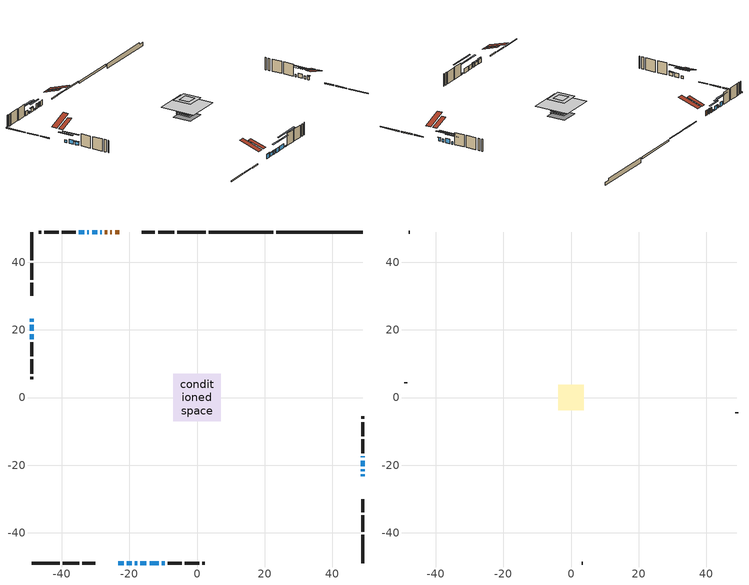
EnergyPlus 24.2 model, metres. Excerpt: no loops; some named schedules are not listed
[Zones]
conditioned space
 floor adiabatic (Floor3 construction): -2.91,-2.91 -2.91,2.91 2.91,2.91 2.91,-2.91 z0.61
 floor adiabatic (AdiabaticFloorConstruction): -6.96,-6.96 -6.96,6.96 6.96,6.96 6.96,-6.96 z3.05
 floor foundation (Slab1 construction): -3.69,-3.69 -3.69,3.69 3.69,3.69 3.69,-3.69 z-1.46
 floor foundation (Slab2 construction): -2.91,-2.91 -2.91,2.91 2.91,2.91 2.91,-2.91 z-0.15
 floor foundation (Slab3 construction): -2.09,-2.09 -2.09,2.09 2.09,2.09 2.09,-2.09 z0
 wall outside (RimJoist1 construction): 2.54,48.9 -5.81,48.9 / -48.9,-48.9 -40.55,-48.9 / -48.9,48.9 -48.9,40.55 / 48.9,-48.9 48.9,-40.55 z0.61:0.91
 wall outside (RimJoist2 construction): -6.73,48.9 -11.51,48.9 / -39.62,-48.9 -34.85,-48.9 / -48.9,39.62 -48.9,34.85 / 48.9,-39.62 48.9,-34.85 z0.61:0.91
 wall outside (RimJoist3 construction): -12.44,48.9 -16.34,48.9 / -33.92,-48.9 -30.02,-48.9 / -48.9,33.92 -48.9,30.02 / 48.9,-33.92 48.9,-30.02 z0.61:0.91
 wall outside (AdiabaticWallConstruction 1): -23.02,48.9 -24.22,48.9 / -25.15,48.9 -25.6,48.9 / -26.53,48.9 -27.22,48.9 z0.61:2.64
 wall outside (AdiabaticWallConstruction): -28.15,48.9 -28.56,48.9 z0.61:1.12; -23.34,-48.9 -21.71,-48.9 / 48.9,-20.26 48.9,-18.63 / -33.28,48.9 -34.91,48.9 z0.61:2.29; -48.9,23.34 -48.9,22.42 / 48.9,-17.7 48.9,-17.4 z0.61:1.53; -48.9,21.49 -48.9,19.66 / -16.79,-48.9 -14.96,-48.9 / -14.03,-48.9 -11.29,-48.9 z0.61:2.26; 48.9,-23.34 48.9,-22.73 z0.61:1.93; -29.49,48.9 -31.01,48.9 / -20.78,-48.9 -19.26,-48.9 / -48.9,18.74 -48.9,17.21 z0.61:1.98; -18.33,-48.9 -17.72,-48.9 z0.61:2.14; -10.36,-48.9 -9.54,-48.9 z0.61:1.07; -31.94,48.9 -32.35,48.9 z0.61:1.37; 48.9,-21.8 48.9,-21.19 z0.61:1.83
 wall outside (Wall1 construction): -35.84,48.9 -39.92,48.9 / -8.62,-48.9 -4.54,-48.9 / -48.9,16.28 -48.9,12.2 / 48.9,-16.47 48.9,-12.39 z0.61:5.49
 wall outside (Wall2 construction): -40.85,48.9 -45.07,48.9 / -3.61,-48.9 0.61,-48.9 / -48.9,11.27 -48.9,7.05 / 48.9,-11.46 48.9,-7.24 z0.61:5.49
 wall outside (Wall3 construction): -46,48.9 -46.72,48.9 / 1.54,-48.9 2.26,-48.9 / -48.9,6.12 -48.9,5.4 / 48.9,-6.31 48.9,-5.59 z0.61:5.49
 wall foundation (FoundationWall1 construction): 23.45,48.9,-1.46 23.45,48.9,0.52 46.35,48.9,0.52 46.35,48.9,-0.18 48.9,48.9,-0.18 48.9,48.9,-1.46
 wall foundation (FoundationWall2 construction): 22.52,48.9 3.47,48.9 z-0.15:0.61
 window (WindowConstruction 12): -28.15,48.9 -28.56,48.9 z0.61:1.12
 window (WindowConstruction 3): -23.34,-48.9 -21.71,-48.9 z0.61:2.29
 window (WindowConstruction 4): -48.9,23.34 -48.9,22.42 z0.61:1.52
 window (WindowConstruction 5): -48.9,21.49 -48.9,19.66 z0.61:2.26
 window (WindowConstruction 6): 48.9,-23.34 48.9,-22.73 z0.61:1.93
 window (WindowConstruction 7): -29.49,48.9 -31.01,48.9 z0.61:1.98
 window (WindowConstruction 8): -20.78,-48.9 -19.26,-48.9 z0.61:1.98
 window (WindowConstruction 9): -48.9,18.73 -48.9,17.21 z0.61:1.98
 window (WindowConstruction 15): -18.33,-48.9 -17.72,-48.9 z0.61:2.13
 window (WindowConstruction 10): -16.79,-48.9 -14.96,-48.9 z0.61:2.26
 window (WindowConstruction 11): -14.03,-48.9 -11.29,-48.9 z0.61:2.26
 window (WindowConstruction 16): -10.36,-48.9 -9.55,-48.9 z0.61:1.07
 window (WindowConstruction 13): -31.94,48.9 -32.35,48.9 z0.61:1.37
 window (WindowConstruction 14): 48.9,-21.8 48.9,-21.19 z0.61:1.83
 window (WindowConstruction): 48.9,-20.26 48.9,-18.63 z0.61:2.29
 window (WindowConstruction 1): 48.9,-17.7 48.9,-17.4 z0.61:1.52
 window (WindowConstruction 2): -33.28,48.9 -34.91,48.9 z0.61:2.29
 door (Door): -23.02,48.9 -24.22,48.9 z0.61:2.64
 door (Door 1): -25.15,48.9 -25.6,48.9 z0.61:2.64
 door (Door 2): -26.53,48.9 -27.22,48.9 z0.61:2.64
 ceiling adiabatic (AdiabaticFloorConstruction): 6.96,-6.96 6.96,6.96 -6.96,6.96 -6.96,-6.96 z3.05
 roof outside (Roof3 construction): -22.09,48.9,5.49 -22.09,42.48,7.63 -20.4,42.48,7.63 -20.4,48.9,5.49; -24.27,-48.9,5.49 -24.27,-42.48,7.63 -25.96,-42.48,7.63 -25.96,-48.9,5.49; -48.9,24.27,5.49 -42.48,24.27,7.63 -42.48,25.96,7.63 -48.9,25.96,5.49; 48.9,-24.27,5.49 42.48,-24.27,7.63 42.48,-25.96,7.63 48.9,-25.96,5.49
attic - vented
 floor to conditioned space (Floor1 construction Reversed): -2.09,-2.09 -2.09,2.09 2.09,2.09 2.09,-2.09 z5.49
 floor to conditioned space (Floor2 construction Reversed): -3.75,-3.75 -3.75,3.75 3.75,3.75 3.75,-3.75 z5.49
 wall outside (Wall4 construction): -47.64,48.9 -47.97,48.9 / 3.19,-48.9 3.51,-48.9 / -48.9,4.47 -48.9,4.15 / 48.9,-4.66 48.9,-4.34 z0.61:5.49
 roof outside (Roof1 construction): -19.47,48.9,5.49 -19.47,40.54,8.27 -17.27,40.54,8.27 -17.27,48.9,5.49; -26.89,-48.9,5.49 -26.89,-40.54,8.27 -29.09,-40.54,8.27 -29.09,-48.9,5.49; -48.9,26.89,5.49 -40.54,26.89,8.27 -40.54,29.09,8.27 -48.9,29.09,5.49; 48.9,-26.89,5.49 40.54,-26.89,8.27 40.54,-29.09,8.27 48.9,-29.09,5.49
shading: -31.2,48.9 -25.51,48.9 -25.51,49.31 -31.2,49.31 z3.76; -21.51,-48.9 -23.54,-48.9 -23.54,-49.31 -21.51,-49.31 z2.49; -48.9,19.78 -48.9,25.98 -49.31,25.98 -49.31,19.78 z4.16; -48.9,17.02 -48.9,24.13 -49.31,24.13 -49.31,17.02 z4.9; 48.9,-22.53 48.9,-23.54 49.31,-23.54 49.31,-22.53 z2.13; -31.21,48.9 -29.29,48.9 -29.29,49.31 -31.21,49.31 z2.18; -19.05,-48.9 -20.98,-48.9 -20.98,-49.31 -19.05,-49.31 z2.18; -48.9,17.01 -48.9,18.94 -49.31,18.94 -49.31,17.01 z2.18; -17.52,-48.9 -18.53,-48.9 -18.53,-49.31 -17.52,-49.31 z2.34; -12.32,-48.9 -19.43,-48.9 -19.43,-49.31 -12.32,-49.31 z4.9; -8.65,-48.9 -16.67,-48.9 -16.67,-49.31 -8.65,-49.31 z4.9; -4.17,-48.9 -15.74,-48.9 -15.74,-49.31 -4.17,-49.31 z6.45; -35.6,48.9 -28.69,48.9 -28.69,49.31 -35.6,49.31 z4.62; 48.9,-18.55 48.9,-24.44 49.31,-24.44 49.31,-18.55 z4.47; 48.9,-15.99 48.9,-22.9 49.31,-22.9 49.31,-15.99 z4.93; 48.9,-14.76 48.9,-20.34 49.31,-20.34 49.31,-14.76 z4.16; -37.55,48.9 -30.64,48.9 -30.64,49.31 -37.55,49.31 z4.93
[Building]
Building 1: Terrain=Suburbs
[Site:Location]
Wiarton AP_ON: Latitude {deg}=44.74; Longitude {deg}=-81.11; Time Zone {hr}=-5; Elevation {m}=222; Keep Site Location Information=Yes
[Site:GroundTemperature:Shallow]
2.94744, 1.01235, 0.85738, 1.77568, 5.46213, 9.13142, 12.3125, 14.3276, 14.4988, 12.8598, 9.75989, 6.20317
[Site:WaterMainsTemperature]
Calculation Method=Schedule; Temperature Schedule=mains temperature schedule
[Material] Roughness=Rough; Thermal Absorptance=0.9
Name | Thickness {m} | Conductivity {W/m-K} | Density {kg/m3} | Specific Heat {J/kg-K} | Solar Absorptance | Visible Absorptance
asphalt or fiberglass shingles | 0.00635 | 0.162714 | 1121.4 | 1465.45 | 0.4 | 0.4
ceiling loosefill ins | 0.169333 | 0.0480833 | 16.02 | 1046.75 | 0.7 | 0.7
ceiling stud and cavity | 0.1397 | 0.161582 | 65.682 | 1177.47 | 0.7 | 0.7
ceiling stud and cavity 1 | 0.1397 | 0.0802196 | 65.682 | 1177.47 | 0.7 | 0.7
concrete 4.0 in. | 0.1016 | 1.803125 | 2242.8 | 837.4 | 0.7 | 0.7
concrete 8.0 in. | 0.2032 | 1.803125 | 2242.8 | 837.4 | 0.7 | 0.7
door material | 0.04445 | 0.188738 | 512.64 | 1214.23 | 0.7 | 0.7
door material 1 | 0.04445 | 0.053851 | 512.64 | 1214.23 | 0.7 | 0.7
exterior vertical ins | 0.013954 | 0.029427 | 32.04 | 1214.23 | 0.7 | 0.7
exterior vertical ins 1 | 0.0296908 | 0.029427 | 32.04 | 1214.23 | 0.7 | 0.7
floor covering | 0.0127 | 9.015625 | 54.468 | 1339.84 | 0.6 | 0.6
floor covering 1 | 0.0127 | 0.0433444 | 54.468 | 1339.84 | 0.6 | 0.6
floor rigid ins; wall rigid ins 1 | 0.512978 | 0.029427 | 32.04 | 1214.23 | 0.7 | 0.7
floor stud and cavity | 0.0889 | 0.621767 | 50.32683 | 1063.81 | 0.7 | 0.7
floor stud and cavity 1 | 0.1397 | 1.75129 | 37.0049 | 1207.88 | 0.7 | 0.7
furniture material conditioned space 1 | 0.1524 | 0.115458 | 640.8 | 1214.23 | 0.6 | 0.6
gypsum board | 0.0127 | 0.160291 | 801 | 837.4 | 0.6 | 0.6
gypsum board 1 | 0.0127 | 0.160291 | 801 | 837.4 | 0.7 | 0.7
osb sheathing 0.5 in. | 0.0127 | 0.115458 | 512.64 | 1214.23 | 0.7 | 0.7
osb sheathing 0.75 in. | 0.01905 | 0.115458 | 512.64 | 1214.23 | 0.7 | 0.7
osb sheathing 2.0 in. | 0.0508 | 0.115458 | 512.64 | 1214.23 | 0.7 | 0.7
rim joist stud and cavity | 0.0508 | 0.0319286 | 125.044 | 1163.47 | 0.6 | 0.6
rim joist stud and cavity 1 | 0.0508 | 0.367727 | 50.32683 | 1063.81 | 0.6 | 0.6
rim joist stud and cavity 2 | 0.0508 | 0.0354606 | 125.044 | 1163.47 | 0.6 | 0.6
roof rigid ins; wall rigid ins | 0.051816 | 0.029427 | 32.04 | 1214.23 | 0.7 | 0.7
roof stud and cavity | 0.2032 | 0.955428 | 78.34581 | 1123.46 | 0.7 | 0.7
wall stud and cavity | 0.1397 | 0.0874734 | 139.0536 | 1170.24 | 0.7 | 0.7
wall stud and cavity 1 | 0.1397 | 0.0887454 | 139.0536 | 1170.24 | 0.7 | 0.7
wall stud and cavity 2 | 0.1397 | 0.181555 | 139.0536 | 1170.24 | 0.7 | 0.7
wall stud and cavity 3 | 0.0889 | 6.1454 | 50.32683 | 1063.81 | 0.6 | 0.6
wall stud and cavity 4 | 0.0889 | 0.380278 | 52.3479 | 1209.89 | 0.7 | 0.7
wall stud and cavity 5 | 0.0889 | 0.391764 | 83.0341 | 1211.67 | 0.7 | 0.7
wood siding | 0.0254 | 0.102417 | 544.68 | 1172.36 | 0.4 | 0.4
wood siding 1 | 0.00254 | 0.102417 | 544.68 | 1172.36 | 0.4 | 0.4
wood siding 2; wood siding 3; wood siding 4 | 0.0254 | 0.102417 | 544.68 | 1172.36 | 0.7 | 0.7
[WindowMaterial:SimpleGlazingSystem]
Name | U-Factor {W/m2-K} | Solar Heat Gain Coefficient
WindowMaterial | 2.93325 | 0.66
WindowMaterial 1 | 3.063281 | 0.52
WindowMaterial 10 | 2.961077 | 0.63
WindowMaterial 11 | 3.01104 | 0.57
WindowMaterial 2 | 3.00764 | 0.58
WindowMaterial 3 | 2.90259 | 0.65
WindowMaterial 4 | 2.96562 | 0.62
WindowMaterial 5 | 2.94461 | 0.64
WindowMaterial 6 | 2.890102 | 0.66
WindowMaterial 7 | 4.164813 | 0.45
WindowMaterial 8 | 4.25169 | 0.48
WindowMaterial 9 | 5.45542 | 0.7
[Construction]
AdiabaticFloorConstruction: floor stud and cavity 1, floor rigid ins, osb sheathing 0.75 in., floor covering 1
AdiabaticWallConstruction: wood siding 3, wall rigid ins 1, wall stud and cavity 4, gypsum board
AdiabaticWallConstruction 1: wood siding 4, wall rigid ins 1, wall stud and cavity 4, gypsum board
Door; Door 2: door material
Door 1: door material 1
Floor1 construction Reversed: gypsum board, ceiling stud and cavity, ceiling loosefill ins
Floor2 construction Reversed: gypsum board, ceiling stud and cavity 1
Floor3 construction: floor stud and cavity, floor covering
FoundationWall1 construction; FoundationWall2 construction: concrete 8.0 in., gypsum board 1
furniture construction conditioned space 1: furniture material conditioned space 1
PartitionWallConstruction: gypsum board, wall stud and cavity 5, gypsum board
RimJoist1 construction: wood siding 2, osb sheathing 2.0 in., rim joist stud and cavity
RimJoist2 construction: wood siding 2, rim joist stud and cavity 1
RimJoist3 construction: wood siding 2, osb sheathing 2.0 in., rim joist stud and cavity 2
Roof1 construction: asphalt or fiberglass shingles
Roof3 construction: asphalt or fiberglass shingles, roof rigid ins, osb sheathing 0.75 in., roof stud and cavity, gypsum board
Slab1 construction; Slab2 construction; Slab3 construction: concrete 4.0 in.
Wall1 construction: wood siding, osb sheathing 0.5 in., wall stud and cavity, gypsum board
Wall2 construction: wood siding, osb sheathing 0.5 in., wall stud and cavity 1, gypsum board
Wall3 construction: wood siding, wall rigid ins, osb sheathing 0.5 in., wall stud and cavity 2, gypsum board
Wall4 construction: wood siding 1, wall stud and cavity 3
WindowConstruction; WindowConstruction 2; WindowConstruction 3: WindowMaterial
WindowConstruction 1: WindowMaterial 1
WindowConstruction 10; WindowConstruction 5: WindowMaterial 3
WindowConstruction 11: WindowMaterial 6
WindowConstruction 12: WindowMaterial 7
WindowConstruction 13: WindowMaterial 8
WindowConstruction 14: WindowMaterial 9
WindowConstruction 15: WindowMaterial 10
WindowConstruction 16: WindowMaterial 11
WindowConstruction 4: WindowMaterial 2
WindowConstruction 6: WindowMaterial 4
WindowConstruction 7; WindowConstruction 8; WindowConstruction 9: WindowMaterial 5
[Zone] Multiplier=1; Part of Total Floor Area=Yes
Name | Volume {m3}
attic - vented | 33.3329
conditioned space | 673.7
[Space]
Name | Zone | Volume {m3}
attic - vented 1 | attic - vented | 33.3329
conditioned space 1 | conditioned space | 673.7
[ZoneInfiltration:EffectiveLeakageArea]
infil attic - vented 1: Zone or Space=attic - vented 1; Schedule=Always On Discrete; Effective Air Leakage Area {cm2}=3102.32; Stack Coefficient=0.000532917; Wind Coefficient=1.55973e-05
[ZoneMixing]
whole house fan mix: Zone or Space=attic - vented; Schedule=Always On Continuous; Design Flow Rate Calculation Method=Flow/Zone; Design Flow Rate {m3/s}=0; Source Zone or Space=conditioned space
[SurfaceProperty:ExposedFoundationPerimeter] Exposed Perimeter Calculation Method=TotalExposedPerimeter
Name | Total Exposed Perimeter {m}
Slab1 | 25.451
Slab2 | 19.05
Slab3 | 9.60099
[InternalMass] Zone or ZoneList=conditioned space; Space or SpaceList=conditioned space 1
Name | Construction | Surface Area {m2}
furniture mass conditioned space 1 | furniture construction conditioned space 1 | 133.304
partition wall mass | PartitionWallConstruction | 299.44
[Lights]
interior lighting: Zone or ZoneList or Space or SpaceList=conditioned space 1; Schedule=interior lighting schedule; Design Level Calculation Method=LightingLevel; Lighting Level {W}=343.2; Return Air Fraction=0; Fraction Radiant=0.6; Fraction Visible=0.2; Fraction Replaceable=1
[People]
occupants: Zone or ZoneList or Space or SpaceList=conditioned space 1; Number of People Schedule=occupants schedule; Number of People Calculation Method=People; Number of People=3; Fraction Radiant=0.314171; Sensible Heat Fraction=0.56303; Activity Level Schedule=occupants activity schedule; Carbon Dioxide Generation Rate {m3/s-W}=0; Enable ASHRAE 55 Comfort Warnings=No; Mean Radiant Temperature Calculation Type=EnclosureAveraged
[ElectricEquipment] Zone or ZoneList or Space or SpaceList=conditioned space 1; Design Level Calculation Method=EquipmentLevel
Name | Schedule | Design Level {W} | Fraction Latent | Fraction Radiant | Fraction Lost
clothes dryer | clothes dryer schedule | 140.772 | 0.015 | 0.081 | 0.85
clothes washer | clothes washer schedule | 32.1985 | 0.03 | 0.162 | 0.7
cooking range | cooking range schedule | 215.147 | 0.08 | 0.432 | 0.2
dishwasher | dishwasher schedule | 66.8632 | 0.3 | 0.18 | 0.4
fridge | fridge schedule | 72.9452 | 0 | 0.6 | 0
mech vent bath fan 0 | mech vent bath fan 0 schedule | 50.2 | 0 | 0 | 1
mech vent bath fan 1 | mech vent bath fan 1 schedule | 50.2 | 0 | 0 | 1
mech vent house fan | mech vent house fan schedule | 0.95 | 0 | 0 | 1
mech vent house fan cfis | mech vent house fan cfis schedule | 0 | 0 | 0 | 0
misc plug loads | misc plug loads schedule | 494.7 | 0.045 | 0.513 | 0.1
whole house fan | Always On Discrete | 0 | 0 | 0 | 1
[OtherEquipment] Zone or ZoneList or Space or SpaceList=conditioned space 1; Design Level Calculation Method=EquipmentLevel
Name | Fuel Type | Schedule | Design Level {W} | Fraction Latent | Fraction Radiant | Fraction Lost
clothes dryer 1 | Electricity | clothes dryer schedule | 0 | 0.015 | 0.081 | 0.85
cooking range 1 | Electricity | cooking range schedule | 0 | 0.08 | 0.432 | 0.2
general water use latent | None | general water use schedule | 62.594 | 1 | 0 | 0
general water use sensible | None | general water use schedule | -61.6891 | 0 | 0.6 | 0
mech vent house fan latent load | None | Always On Discrete | 0 | 1 | 0 | 0
mech vent house fan sensible load | None | Always On Discrete | 0 | 0 | 0 | 0
water heater energy adjustment1 | Propane | Always On Discrete | 0.01 | 0 | 0 | 1
[ZoneInfiltration:DesignFlowRate] Zone or ZoneList or Space or SpaceList=conditioned space 1; Schedule=Always On Discrete; Design Flow Rate Calculation Method=Flow/Zone; Design Flow Rate {m3/s}=0
infil flow; natural vent flow; whole house fan flow
[Foundation:Kiva] Initial Indoor Air Temperature {C}=18; Wall Depth Below Slab {m}=0.2032
Name | Wall Height Above Grade {m} | Custom Block Material Name 1 | Custom Block Depth 1 {m} | Custom Block X Position 1 {m} | Custom Block Z Position 1 {m}
Foundation Kiva 1 | 0.520019 | exterior vertical ins | 1.98001 | 0.2159 | 0
Foundation Kiva 2 | 0.609996 | exterior vertical ins 1 | 0.759988 | 0.2159 | 0
Foundation Kiva 3 | 0.1016
[Foundation:Kiva:Settings]
Soil Conductivity {W/m-K}=0.849921; Soil Density {kg/m3}=1842.3; Soil Specific Heat {J/kg-K}=418.7; Ground Solar Absorptivity=0.9; Ground Thermal Absorptivity=0.9; Ground Surface Roughness {m}=0.03; Far-Field Width {m}=40; Deep-Ground Boundary Condition=ZeroFlux; Deep-Ground Depth {m}=40; Minimum Cell Dimension {m}=0.2; Maximum Cell Growth Coefficient=3; Simulation Timestep=Timestep
[Exterior:Lights]
exterior lighting: Schedule=exterior lighting schedule; Design Level {W}=75.6
[Schedule:Constant]
Name | Hourly Value
Always On Continuous; mech vent house fan schedule; mech vent house fan cfis schedule; Always On Discrete | 1
occupants activity schedule | 117.228
fridge schedule | 0
[Schedule:Week:Daily]
interior lighting schedule Week Rule - Jan1-Jan27: interior lighting schedule day, interior lighting schedule day, interior lighting schedule day, interior lighting schedule day, interior lighting schedule day, interior lighting schedule day, interior lighting schedule day, interior lighting schedule default day, interior lighting schedule default day, interior lighting schedule default day, interior lighting schedule default day, interior lighting schedule default day
interior lighting schedule Week Rule - Jan28-Feb3: interior lighting schedule day, interior lighting schedule day, interior lighting schedule day, interior lighting schedule day, interior lighting schedule day 1, interior lighting schedule day 1, interior lighting schedule day 1, interior lighting schedule default day, interior lighting schedule default day, interior lighting schedule default day, interior lighting schedule default day, interior lighting schedule default day
interior lighting schedule Week Rule - Feb4-Feb24: interior lighting schedule day 1, interior lighting schedule day 1, interior lighting schedule day 1, interior lighting schedule day 1, interior lighting schedule day 1, interior lighting schedule day 1, interior lighting schedule day 1, interior lighting schedule default day, interior lighting schedule default day, interior lighting schedule default day, interior lighting schedule default day, interior lighting schedule default day
interior lighting schedule Week Rule - Feb25-Mar3: interior lighting schedule day 1, interior lighting schedule day 1, interior lighting schedule day 1, interior lighting schedule day 1, interior lighting schedule day 2, interior lighting schedule day 2, interior lighting schedule day 2, interior lighting schedule default day, interior lighting schedule default day, interior lighting schedule default day, interior lighting schedule default day, interior lighting schedule default day
interior lighting schedule Week Rule - Mar4-Mar31: interior lighting schedule day 2, interior lighting schedule day 2, interior lighting schedule day 2, interior lighting schedule day 2, interior lighting schedule day 2, interior lighting schedule day 2, interior lighting schedule day 2, interior lighting schedule default day, interior lighting schedule default day, interior lighting schedule default day, interior lighting schedule default day, interior lighting schedule default day
interior lighting schedule Week Rule - Apr1-Apr28: interior lighting schedule day 3, interior lighting schedule day 3, interior lighting schedule day 3, interior lighting schedule day 3, interior lighting schedule day 3, interior lighting schedule day 3, interior lighting schedule day 3, interior lighting schedule default day, interior lighting schedule default day, interior lighting schedule default day, interior lighting schedule default day, interior lighting schedule default day
interior lighting schedule Week Rule - Apr29-May5: interior lighting schedule day 3, interior lighting schedule day 3, interior lighting schedule day 4, interior lighting schedule day 4, interior lighting schedule day 4, interior lighting schedule day 4, interior lighting schedule day 4, interior lighting schedule default day, interior lighting schedule default day, interior lighting schedule default day, interior lighting schedule default day, interior lighting schedule default day
interior lighting schedule Week Rule - May6-May26: interior lighting schedule day 4, interior lighting schedule day 4, interior lighting schedule day 4, interior lighting schedule day 4, interior lighting schedule day 4, interior lighting schedule day 4, interior lighting schedule day 4, interior lighting schedule default day, interior lighting schedule default day, interior lighting schedule default day, interior lighting schedule default day, interior lighting schedule default day
interior lighting schedule Week Rule - May27-Jun2: interior lighting schedule day 4, interior lighting schedule day 4, interior lighting schedule day 4, interior lighting schedule day 4, interior lighting schedule day 4, interior lighting schedule day 5, interior lighting schedule day 5, interior lighting schedule default day, interior lighting schedule default day, interior lighting schedule default day, interior lighting schedule default day, interior lighting schedule default day
interior lighting schedule Week Rule - Jun3-Jun30: interior lighting schedule day 5, interior lighting schedule day 5, interior lighting schedule day 5, interior lighting schedule day 5, interior lighting schedule day 5, interior lighting schedule day 5, interior lighting schedule day 5, interior lighting schedule default day, interior lighting schedule default day, interior lighting schedule default day, interior lighting schedule default day, interior lighting schedule default day
interior lighting schedule Week Rule - Jul1-Jul28: interior lighting schedule day 6, interior lighting schedule day 6, interior lighting schedule day 6, interior lighting schedule day 6, interior lighting schedule day 6, interior lighting schedule day 6, interior lighting schedule day 6, interior lighting schedule default day, interior lighting schedule default day, interior lighting schedule default day, interior lighting schedule default day, interior lighting schedule default day
interior lighting schedule Week Rule - Jul29-Aug4: interior lighting schedule day 6, interior lighting schedule day 6, interior lighting schedule day 6, interior lighting schedule day 7, interior lighting schedule day 7, interior lighting schedule day 7, interior lighting schedule day 7, interior lighting schedule default day, interior lighting schedule default day, interior lighting schedule default day, interior lighting schedule default day, interior lighting schedule default day
interior lighting schedule Week Rule - Aug5-Aug25: interior lighting schedule day 7, interior lighting schedule day 7, interior lighting schedule day 7, interior lighting schedule day 7, interior lighting schedule day 7, interior lighting schedule day 7, interior lighting schedule day 7, interior lighting schedule default day, interior lighting schedule default day, interior lighting schedule default day, interior lighting schedule default day, interior lighting schedule default day
interior lighting schedule Week Rule - Aug26-Sep1: interior lighting schedule day 7, interior lighting schedule day 7, interior lighting schedule day 7, interior lighting schedule day 7, interior lighting schedule day 7, interior lighting schedule day 7, interior lighting schedule day 8, interior lighting schedule default day, interior lighting schedule default day, interior lighting schedule default day, interior lighting schedule default day, interior lighting schedule default day
interior lighting schedule Week Rule - Sep2-Sep29: interior lighting schedule day 8, interior lighting schedule day 8, interior lighting schedule day 8, interior lighting schedule day 8, interior lighting schedule day 8, interior lighting schedule day 8, interior lighting schedule day 8, interior lighting schedule default day, interior lighting schedule default day, interior lighting schedule default day, interior lighting schedule default day, interior lighting schedule default day
interior lighting schedule Week Rule - Sep30-Oct6: interior lighting schedule day 8, interior lighting schedule day 9, interior lighting schedule day 9, interior lighting schedule day 9, interior lighting schedule day 9, interior lighting schedule day 9, interior lighting schedule day 9, interior lighting schedule default day, interior lighting schedule default day, interior lighting schedule default day, interior lighting schedule default day, interior lighting schedule default day
interior lighting schedule Week Rule - Oct7-Oct27: interior lighting schedule day 9, interior lighting schedule day 9, interior lighting schedule day 9, interior lighting schedule day 9, interior lighting schedule day 9, interior lighting schedule day 9, interior lighting schedule day 9, interior lighting schedule default day, interior lighting schedule default day, interior lighting schedule default day, interior lighting schedule default day, interior lighting schedule default day
interior lighting schedule Week Rule - Oct28-Nov3: interior lighting schedule day 9, interior lighting schedule day 9, interior lighting schedule day 9, interior lighting schedule day 9, interior lighting schedule day 10, interior lighting schedule day 10, interior lighting schedule day 10, interior lighting schedule default day, interior lighting schedule default day, interior lighting schedule default day, interior lighting schedule default day, interior lighting schedule default day
interior lighting schedule Week Rule - Nov4-Nov24: interior lighting schedule day 10, interior lighting schedule day 10, interior lighting schedule day 10, interior lighting schedule day 10, interior lighting schedule day 10, interior lighting schedule day 10, interior lighting schedule day 10, interior lighting schedule default day, interior lighting schedule default day, interior lighting schedule default day, interior lighting schedule default day, interior lighting schedule default day
interior lighting schedule Week Rule - Nov25-Dec1: interior lighting schedule day 10, interior lighting schedule day 10, interior lighting schedule day 10, interior lighting schedule day 10, interior lighting schedule day 10, interior lighting schedule day 10, interior lighting schedule day 11, interior lighting schedule default day, interior lighting schedule default day, interior lighting schedule default day, interior lighting schedule default day, interior lighting schedule default day
interior lighting schedule Week Rule - Dec2-Dec31: interior lighting schedule day 11, interior lighting schedule day 11, interior lighting schedule day 11, interior lighting schedule day 11, interior lighting schedule day 11, interior lighting schedule day 11, interior lighting schedule day 11, interior lighting schedule default day, interior lighting schedule default day, interior lighting schedule default day, interior lighting schedule default day, interior lighting schedule default day
occupants schedule Week Rule - Jan1-Dec31: occupants schedule day, occupants schedule day, occupants schedule day, occupants schedule day, occupants schedule day, occupants schedule day, occupants schedule day, occupants schedule default day, occupants schedule default day, occupants schedule default day, occupants schedule default day, occupants schedule default day
clothes dryer schedule Week Rule - Jan1-Dec31: clothes dryer schedule day, clothes dryer schedule day, clothes dryer schedule day, clothes dryer schedule day, clothes dryer schedule day, clothes dryer schedule day, clothes dryer schedule day, clothes dryer schedule default day, clothes dryer schedule default day, clothes dryer schedule default day, clothes dryer schedule default day, clothes dryer schedule default day
clothes washer schedule Week Rule - Jan1-Dec31: clothes washer schedule day, clothes washer schedule day, clothes washer schedule day, clothes washer schedule day, clothes washer schedule day, clothes washer schedule day, clothes washer schedule day, clothes washer schedule default day, clothes washer schedule default day, clothes washer schedule default day, clothes washer schedule default day, clothes washer schedule default day
cooking range schedule Week Rule - Jan1-Dec31: cooking range schedule day, cooking range schedule day, cooking range schedule day, cooking range schedule day, cooking range schedule day, cooking range schedule day, cooking range schedule day, cooking range schedule default day, cooking range schedule default day, cooking range schedule default day, cooking range schedule default day, cooking range schedule default day
dishwasher schedule Week Rule - Jan1-Dec31: dishwasher schedule day, dishwasher schedule day, dishwasher schedule day, dishwasher schedule day, dishwasher schedule day, dishwasher schedule day, dishwasher schedule day, dishwasher schedule default day, dishwasher schedule default day, dishwasher schedule default day, dishwasher schedule default day, dishwasher schedule default day
mech vent bath fan 0 schedule Week Rule - Jan1-Dec31: mech vent bath fan 0 schedule day, mech vent bath fan 0 schedule day, mech vent bath fan 0 schedule day, mech vent bath fan 0 schedule day, mech vent bath fan 0 schedule day, mech vent bath fan 0 schedule day, mech vent bath fan 0 schedule day, mech vent bath fan 0 schedule default day, mech vent bath fan 0 schedule default day, mech vent bath fan 0 schedule default day, mech vent bath fan 0 schedule default day, mech vent bath fan 0 schedule default day
mech vent bath fan 1 schedule Week Rule - Jan1-Dec31: mech vent bath fan 1 schedule day, mech vent bath fan 1 schedule day, mech vent bath fan 1 schedule day, mech vent bath fan 1 schedule day, mech vent bath fan 1 schedule day, mech vent bath fan 1 schedule day, mech vent bath fan 1 schedule day, mech vent bath fan 1 schedule default day, mech vent bath fan 1 schedule default day, mech vent bath fan 1 schedule default day, mech vent bath fan 1 schedule default day, mech vent bath fan 1 schedule default day
misc plug loads schedule Week Rule - Jan1-Dec31: misc plug loads schedule day, misc plug loads schedule day, misc plug loads schedule day, misc plug loads schedule day, misc plug loads schedule day, misc plug loads schedule day, misc plug loads schedule day, misc plug loads schedule default day, misc plug loads schedule default day, misc plug loads schedule default day, misc plug loads schedule default day, misc plug loads schedule default day
general water use schedule Week Rule - Jan1-Dec31: general water use schedule day, general water use schedule day, general water use schedule day, general water use schedule day, general water use schedule day, general water use schedule day, general water use schedule day, general water use schedule default day, general water use schedule default day, general water use schedule default day, general water use schedule default day, general water use schedule default day
exterior lighting schedule Week Rule - Jan1-Jan27: exterior lighting schedule day, exterior lighting schedule day, exterior lighting schedule day, exterior lighting schedule day, exterior lighting schedule day, exterior lighting schedule day, exterior lighting schedule day, exterior lighting schedule default day, exterior lighting schedule default day, exterior lighting schedule default day, exterior lighting schedule default day, exterior lighting schedule default day
exterior lighting schedule Week Rule - Jan28-Feb3: exterior lighting schedule day, exterior lighting schedule day, exterior lighting schedule day, exterior lighting schedule day, exterior lighting schedule day 1, exterior lighting schedule day 1, exterior lighting schedule day 1, exterior lighting schedule default day, exterior lighting schedule default day, exterior lighting schedule default day, exterior lighting schedule default day, exterior lighting schedule default day
exterior lighting schedule Week Rule - Feb4-Feb24: exterior lighting schedule day 1, exterior lighting schedule day 1, exterior lighting schedule day 1, exterior lighting schedule day 1, exterior lighting schedule day 1, exterior lighting schedule day 1, exterior lighting schedule day 1, exterior lighting schedule default day, exterior lighting schedule default day, exterior lighting schedule default day, exterior lighting schedule default day, exterior lighting schedule default day
exterior lighting schedule Week Rule - Feb25-Mar3: exterior lighting schedule day 1, exterior lighting schedule day 1, exterior lighting schedule day 1, exterior lighting schedule day 1, exterior lighting schedule day 2, exterior lighting schedule day 2, exterior lighting schedule day 2, exterior lighting schedule default day, exterior lighting schedule default day, exterior lighting schedule default day, exterior lighting schedule default day, exterior lighting schedule default day
exterior lighting schedule Week Rule - Mar4-Mar31: exterior lighting schedule day 2, exterior lighting schedule day 2, exterior lighting schedule day 2, exterior lighting schedule day 2, exterior lighting schedule day 2, exterior lighting schedule day 2, exterior lighting schedule day 2, exterior lighting schedule default day, exterior lighting schedule default day, exterior lighting schedule default day, exterior lighting schedule default day, exterior lighting schedule default day
[Schedule:Year]
interior lighting schedule: interior lighting schedule Week Rule - Jan1-Jan27, 1, 1, 1, 27, interior lighting schedule Week Rule - Jan28-Feb3, 1, 28, 2, 3, interior lighting schedule Week Rule - Feb4-Feb24, 2, 4, 2, 24, interior lighting schedule Week Rule - Feb25-Mar3, 2, 25, 3, 3, interior lighting schedule Week Rule - Mar4-Mar31, 3, 4, 3, 31, interior lighting schedule Week Rule - Apr1-Apr28, 4, 1, 4, 28, interior lighting schedule Week Rule - Apr29-May5, 4, 29, 5, 5, interior lighting schedule Week Rule - May6-May26, 5, 6, 5, 26, interior lighting schedule Week Rule - May27-Jun2, 5, 27, 6, 2, interior lighting schedule Week Rule - Jun3-Jun30, 6, 3, 6, 30, interior lighting schedule Week Rule - Jul1-Jul28, 7, 1, 7, 28, interior lighting schedule Week Rule - Jul29-Aug4, 7, 29, 8, 4, interior lighting schedule Week Rule - Aug5-Aug25, 8, 5, 8, 25, interior lighting schedule Week Rule - Aug26-Sep1, 8, 26, 9, 1, interior lighting schedule Week Rule - Sep2-Sep29, 9, 2, 9, 29, interior lighting schedule Week Rule - Sep30-Oct6, 9, 30, 10, 6, interior lighting schedule Week Rule - Oct7-Oct27, 10, 7, 10, 27, interior lighting schedule Week Rule - Oct28-Nov3, 10, 28, 11, 3, interior lighting schedule Week Rule - Nov4-Nov24, 11, 4, 11, 24, interior lighting schedule Week Rule - Nov25-Dec1, 11, 25, 12, 1, interior lighting schedule Week Rule - Dec2-Dec31, 12, 2, 12, 31
occupants schedule: occupants schedule Week Rule - Jan1-Dec31, 1, 1, 12, 31
clothes dryer schedule: clothes dryer schedule Week Rule - Jan1-Dec31, 1, 1, 12, 31
clothes washer schedule: clothes washer schedule Week Rule - Jan1-Dec31, 1, 1, 12, 31
cooking range schedule: cooking range schedule Week Rule - Jan1-Dec31, 1, 1, 12, 31
dishwasher schedule: dishwasher schedule Week Rule - Jan1-Dec31, 1, 1, 12, 31
mech vent bath fan 0 schedule: mech vent bath fan 0 schedule Week Rule - Jan1-Dec31, 1, 1, 12, 31
mech vent bath fan 1 schedule: mech vent bath fan 1 schedule Week Rule - Jan1-Dec31, 1, 1, 12, 31
misc plug loads schedule: misc plug loads schedule Week Rule - Jan1-Dec31, 1, 1, 12, 31
general water use schedule: general water use schedule Week Rule - Jan1-Dec31, 1, 1, 12, 31
exterior lighting schedule: exterior lighting schedule Week Rule - Jan1-Jan27, 1, 1, 1, 27, exterior lighting schedule Week Rule - Jan28-Feb3, 1, 28, 2, 3, exterior lighting schedule Week Rule - Feb4-Feb24, 2, 4, 2, 24, exterior lighting schedule Week Rule - Feb25-Mar3, 2, 25, 3, 3, exterior lighting schedule Week Rule - Mar4-Mar31, 3, 4, 3, 31, exterior lighting schedule Week Rule - Apr1-Apr28, 4, 1, 4, 28, exterior lighting schedule Week Rule - Apr29-May5, 4, 29, 5, 5, exterior lighting schedule Week Rule - May6-May26, 5, 6, 5, 26, exterior lighting schedule Week Rule - May27-Jun2, 5, 27, 6, 2, exterior lighting schedule Week Rule - Jun3-Jun30, 6, 3, 6, 30, exterior lighting schedule Week Rule - Jul1-Jul28, 7, 1, 7, 28, exterior lighting schedule Week Rule - Jul29-Aug4, 7, 29, 8, 4, exterior lighting schedule Week Rule - Aug5-Aug25, 8, 5, 8, 25, exterior lighting schedule Week Rule - Aug26-Sep1, 8, 26, 9, 1, exterior lighting schedule Week Rule - Sep2-Sep29, 9, 2, 9, 29, exterior lighting schedule Week Rule - Sep30-Oct6, 9, 30, 10, 6, exterior lighting schedule Week Rule - Oct7-Oct27, 10, 7, 10, 27, exterior lighting schedule Week Rule - Oct28-Nov3, 10, 28, 11, 3, exterior lighting schedule Week Rule - Nov4-Nov24, 11, 4, 11, 24, exterior lighting schedule Week Rule - Nov25-Dec1, 11, 25, 12, 1, exterior lighting schedule Week Rule - Dec2-Dec31, 12, 2, 12, 31
[Schedule:Compact]
mains temperature schedule: Through: 01/01, For: AllDays, Until: 24:00, 7.25167, Through: 01/02, For: AllDays, Until: 24:00, 7.18611, Through: 01/03, For: AllDays, Until: 24:00, 7.12167, Through: 01/04, For: AllDays, Until: 24:00, 7.05833, Through: 01/05, For: AllDays, Until: 24:00, 6.99667, Through: 01/06, For: AllDays, Until: 24:00, 6.93556, Through: 01/07, For: AllDays, Until: 24:00, 6.87611, Through: 01/08, For: AllDays, Until: 24:00, 6.81722, Through: 01/09, For: AllDays, Until: 24:00, 6.76, Through: 01/10, For: AllDays, Until: 24:00, 6.70389, Through: 01/11, For: AllDays, Until: 24:00, 6.64889, Through: 01/12, For: AllDays, Until: 24:00, 6.595, Through: 01/13, For: AllDays, Until: 24:00, 6.54278, Through: 01/14, For: AllDays, Until: 24:00, 6.49111, Through: 01/15, For: AllDays, Until: 24:00, 6.44167, Through: 01/16, For: AllDays, Until: 24:00, 6.39278, Through: 01/17, For: AllDays, Until: 24:00, 6.34556, Through: 01/18, For: AllDays, Until: 24:00, 6.29944, Through: 01/19, For: AllDays, Until: 24:00, 6.255, Through: 01/20, For: AllDays, Until: 24:00, 6.21167, Through: 01/21, For: AllDays, Until: 24:00, 6.17, Through: 01/22, For: AllDays, Until: 24:00, 6.12944, Through: 01/23, For: AllDays, Until: 24:00, 6.09056, Through: 01/24, For: AllDays, Until: 24:00, 6.05278, Through: 01/25, For: AllDays, Until: 24:00, 6.01667, Through: 01/26, For: AllDays, Until: 24:00, 5.98167, Through: 01/27, For: AllDays, Until: 24:00, 5.94833, Through: 01/28, For: AllDays, Until: 24:00, 5.91611, Through: 01/29, For: AllDays, Until: 24:00, 5.88611, Through: 01/30, For: AllDays, Until: 24:00, 5.85667, Through: 01/31, For: AllDays, Until: 24:00, 5.82944, Through: 02/01, For: AllDays, Until: 24:00, 5.80333, Through: 02/02, For: AllDays, Until: 24:00, 5.77889, Through: 02/03, For: AllDays, Until: 24:00, 5.75556, Through: 02/04, For: AllDays, Until: 24:00, 5.73444, Through: 02/05, For: AllDays, Until: 24:00, 5.71444, Through: 02/06, For: AllDays, Until: 24:00, 5.69556, Through: 02/07, For: AllDays, Until: 24:00, 5.67889, Through: 02/08, For: AllDays, Until: 24:00, 5.66333, Through: 02/09, For: AllDays, Until: 24:00, 5.64944, Through: 02/10, For: AllDays, Until: 24:00, 5.63722, Through: 02/11, For: AllDays, Until: 24:00, 5.62611, Through: 02/12, For: AllDays, Until: 24:00, 5.61667, Through: 02/13, For: AllDays, Until: 24:00, 5.60944, Through: 02/14, For: AllDays, Until: 24:00, 5.60278, Through: 02/15, For: AllDays, Until: 24:00, 5.59833, Through: 02/16, For: AllDays, Until: 24:00, 5.59556, Through: 02/17, For: AllDays, Until: 24:00, 5.59389, Through: 02/18, For: AllDays, Until: 24:00, 5.59389, Through: 02/19, For: AllDays, Until: 24:00, 5.59556, Through: 02/20, For: AllDays, Until: 24:00, 5.59833, Through: 02/21, For: AllDays, Until: 24:00, 5.60333, Through: 02/22, For: AllDays, Until: 24:00, 5.60944, Through: 02/23, For: AllDays, Until: 24:00, 5.61722, Through: 02/24, For: AllDays, Until: 24:00, 5.62667, Through: 02/25, For: AllDays, Until: 24:00, 5.63778, Through: 02/26, For: AllDays, Until: 24:00, 5.65, Through: 02/27, For: AllDays, Until: 24:00, 5.66389, Through: 02/28, For: AllDays, Until: 24:00, 5.67944, Through: 03/01, For: AllDays, Until: 24:00, 5.69667, Through: 03/02, For: AllDays, Until: 24:00, 5.715, Through: 03/03, For: AllDays, Until: 24:00, 5.735, Through: 03/04, For: AllDays, Until: 24:00, 5.75667, Through: 03/05, For: AllDays, Until: 24:00, 5.78, Through: 03/06, For: AllDays, Until: 24:00, 5.80444, Through: 03/07, For: AllDays, Until: 24:00, 5.83056, Through: 03/08, For: AllDays, Until: 24:00, 5.85833, Through: 03/09, For: AllDays, Until: 24:00, 5.88722, Through: 03/10, For: AllDays, Until: 24:00, 5.91778, Through: 03/11, For: AllDays, Until: 24:00, 5.95, Through: 03/12, For: AllDays, Until: 24:00, 5.98333, Through: 03/13, For: AllDays, Until: 24:00, 6.01833, Through: 03/14, For: AllDays, Until: 24:00, 6.05444, Through: 03/15, For: AllDays, Until: 24:00, 6.09222, Through: 03/16, For: AllDays, Until: 24:00, 6.13167, Through: 03/17, For: AllDays, Until: 24:00, 6.17222, Through: 03/18, For: AllDays, Until: 24:00, 6.21389, Through: 03/19, For: AllDays, Until: 24:00, 6.25722, Through: 03/20, For: AllDays, Until: 24:00, 6.30167, Through: 03/21, For: AllDays, Until: 24:00, 6.34778, Through: 03/22, For: AllDays, Until: 24:00, 6.395, Through: 03/23, For: AllDays, Until: 24:00, 6.44389, Through: 03/24, For: AllDays, Until: 24:00, 6.49389, Through: 03/25, For: AllDays, Until: 24:00, 6.545, Through: 03/26, For: AllDays, Until: 24:00, 6.59778, Through: 03/27, For: AllDays, Until: 24:00, 6.65111, Through: 03/28, For: AllDays, Until: 24:00, 6.70611, Through: 03/29, For: AllDays, Until: 24:00, 6.76278, Through: 03/30, For: AllDays, Until: 24:00, 6.82, Through: 03/31, For: AllDays, Until: 24:00, 6.87889, Through: 04/01, For: AllDays, Until: 24:00, 6.93833, Through: 04/02, For: AllDays, Until: 24:00, 6.99944, Through: 04/03, For: AllDays, Until: 24:00, 7.06167, Through: 04/04, For: AllDays, Until: 24:00, 7.125, Through: 04/05, For: AllDays, Until: 24:00, 7.18944, Through: 04/06, For: AllDays, Until: 24:00, 7.25444, Through: 04/07, For: AllDays, Until: 24:00, 7.32111, Through: 04/08, For: AllDays, Until: 24:00, 7.38889, Through: 04/09, For: AllDays, Until: 24:00, 7.45722, Through: 04/10, For: AllDays, Until: 24:00, 7.52667, Through: 04/11, For: AllDays, Until: 24:00, 7.59722, Through: 04/12, For: AllDays, Until: 24:00, 7.66889, Through: 04/13, For: AllDays, Until: 24:00, 7.74111, Through: 04/14, For: AllDays, Until: 24:00, 7.81444, Through: 04/15, For: AllDays, Until: 24:00, 7.88889, Through: 04/16, For: AllDays, Until: 24:00, 7.96389, Through: 04/17, For: AllDays, Until: 24:00, 8.04, Through: 04/18, For: AllDays, Until: 24:00, 8.11667, Through: 04/19, For: AllDays, Until: 24:00, 8.19444, Through: 04/20, For: AllDays, Until: 24:00, 8.27278, Through: 04/21, For: AllDays, Until: 24:00, 8.35222, Through: 04/22, For: AllDays, Until: 24:00, 8.43222, Through: 04/23, For: AllDays, Until: 24:00, 8.51278, Through: 04/24, For: AllDays, Until: 24:00, 8.59389, Through: 04/25, For: AllDays, Until: 24:00, 8.67611, Through: 04/26, For: AllDays, Until: 24:00, 8.75833, Through: 04/27, For: AllDays, Until: 24:00, 8.84167, Through: 04/28, For: AllDays, Until: 24:00, 8.92556, Through: 04/29, For: AllDays, Until: 24:00, 9.01, Through: 04/30, For: AllDays, Until: 24:00, 9.095, Through: 05/01, For: AllDays, Until: 24:00, 9.18056, Through: 05/02, For: AllDays, Until: 24:00, 9.26667, Through: 05/03, For: AllDays, Until: 24:00, 9.35278, Through: 05/04, For: AllDays, Until: 24:00, 9.44, Through: 05/05, For: AllDays, Until: 24:00, 9.52722, Through: 05/06, For: AllDays, Until: 24:00, 9.615, Through: 05/07, For: AllDays, Until: 24:00, 9.70278, Through: 05/08, For: AllDays, Until: 24:00, 9.79111, Through: 05/09, For: AllDays, Until: 24:00, 9.88, Through: 05/10, For: AllDays, Until: 24:00, 9.96889, Through: 05/11, For: AllDays, Until: 24:00, 10.0583, Through: 05/12, For: AllDays, Until: 24:00, 10.1478, Through: 05/13, For: AllDays, Until: 24:00, 10.2372, Through: 05/14, For: AllDays, Until: 24:00, 10.3272, Through: 05/15, For: AllDays, Until: 24:00, 10.4172, Through: 05/16, For: AllDays, Until: 24:00, 10.5078, Through: 05/17, For: AllDays, Until: 24:00, 10.5978, Through: 05/18, For: AllDays, Until: 24:00, 10.6883, Through: 05/19, For: AllDays, Until: 24:00, 10.7783, Through: 05/20, For: AllDays, Until: 24:00, 10.8689, Through: 05/21, For: AllDays, Until: 24:00, 10.9594, Through: 05/22, For: AllDays, Until: 24:00, 11.0494, Through: 05/23, For: AllDays, Until: 24:00, 11.14, Through: 05/24, For: AllDays, Until: 24:00, 11.23, Through: 05/25, For: AllDays, Until: 24:00, 11.32, Through: 05/26, For: AllDays, Until: 24:00, 11.41, Through: 05/27, For: AllDays, Until: 24:00, 11.5, Through: 05/28, For: AllDays, Until: 24:00, 11.5894, Through: 05/29, For: AllDays, Until: 24:00, 11.6789, Through: 05/30, For: AllDays, Until: 24:00, 11.7678, Through: 05/31, For: AllDays, Until: 24:00, 11.8567, Through: 06/01, For: AllDays, Until: 24:00, 11.9456, Through: 06/02, For: AllDays, Until: 24:00, 12.0339, Through: 06/03, For: AllDays, Until: 24:00, 12.1217, Through: 06/04, For: AllDays, Until: 24:00, 12.2089, Through: 06/05, For: AllDays, Until: 24:00, 12.2961, Through: 06/06, For: AllDays, Until: 24:00, 12.3828, Through: 06/07, For: AllDays, Until: 24:00, 12.4689, Through: 06/08, For: AllDays, Until: 24:00, 12.555, Through: 06/09, For: AllDays, Until: 24:00, 12.64, Through: 06/10, For: AllDays, Until: 24:00, 12.725, Through: 06/11, For: AllDays, Until: 24:00, 12.8089, Through: 06/12, For: AllDays, Until: 24:00, 12.8922, Through: 06/13, For: AllDays, Until: 24:00, 12.9756, Through: 06/14, For: AllDays, Until: 24:00, 13.0578, Through: 06/15, For: AllDays, Until: 24:00, 13.1394, Through: 06/16, For: AllDays, Until: 24:00, 13.2206, Through: 06/17, For: AllDays, Until: 24:00, 13.3006, Through: 06/18, For: AllDays, Until: 24:00, 13.38, Through: 06/19, For: AllDays, Until: 24:00, 13.4589, Through: 06/20, For: AllDays, Until: 24:00, 13.5372, Through: 06/21, For: AllDays, Until: 24:00, 13.6144, Through: 06/22, For: AllDays, Until: 24:00, 13.6906, Through: 06/23, For: AllDays, Until: 24:00, 13.7661, Through: 06/24, For: AllDays, Until: 24:00, 13.8411, Through: 06/25, For: AllDays, Until: 24:00, 13.915, Through: 06/26, For: AllDays, Until: 24:00, 13.9878, Through: 06/27, For: AllDays, Until: 24:00, 14.06, Through: 06/28, For: AllDays, Until: 24:00, 14.1306, Through: 06/29, For: AllDays, Until: 24:00, 14.2011, Through: 06/30, For: AllDays, Until: 24:00, 14.27, Through: 07/01, For: AllDays, Until: 24:00, 14.3378, Through: 07/02, For: AllDays, Until: 24:00, 14.405, Through: 07/03, For: AllDays, Until: 24:00, 14.4711, Through: 07/04, For: AllDays, Until: 24:00, 14.5361, Through: 07/05, For: AllDays, Until: 24:00, 14.5994, Through: 07/06, For: AllDays, Until: 24:00, 14.6622, Through: 07/07, For: AllDays, Until: 24:00, 14.7239, Through: 07/08, For: AllDays, Until: 24:00, 14.7844, Through: 07/09, For: AllDays, Until: 24:00, 14.8433, Through: 07/10, For: AllDays, Until: 24:00, 14.9017, Through: 07/11, For: AllDays, Until: 24:00, 14.9583, Through: 07/12, For: AllDays, Until: 24:00, 15.0139, Through: 07/13, For: AllDays, Until: 24:00, 15.0683, Through: 07/14, For: AllDays, Until: 24:00, 15.1217, Through: 07/15, For: AllDays, Until: 24:00, 15.1733, Through: 07/16, For: AllDays, Until: 24:00, 15.2244, Through: 07/17, For: AllDays, Until: 24:00, 15.2733, Through: 07/18, For: AllDays, Until: 24:00, 15.3217, Through: 07/19, For: AllDays, Until: 24:00, 15.3683, Through: 07/20, For: AllDays, Until: 24:00, 15.4133, Through: 07/21, For: AllDays, Until: 24:00, 15.4578, Through: 07/22, For: AllDays, Until: 24:00, 15.5, Through: 07/23, For: AllDays, Until: 24:00, 15.5417, Through: 07/24, For: AllDays, Until: 24:00, 15.5811, Through: 07/25, For: AllDays, Until: 24:00, 15.62, Through: 07/26, For: AllDays, Until: 24:00, 15.6567, Through: 07/27, For: AllDays, Until: 24:00, 15.6922, Through: 07/28, For: AllDays, Until: 24:00, 15.7267, Through: 07/29, For: AllDays, Until: 24:00, 15.7594, Through: 07/30, For: AllDays, Until: 24:00, 15.7906, Through: 07/31, For: AllDays, Until: 24:00, 15.8206, Through: 08/01, For: AllDays, Until: 24:00, 15.8489, Through: 08/02, For: AllDays, Until: 24:00, 15.8756, Through: 08/03, For: AllDays, Until: 24:00, 15.9011, Through: 08/04, For: AllDays, Until: 24:00, 15.925, Through: 08/05, For: AllDays, Until: 24:00, 15.9472, Through: 08/06, For: AllDays, Until: 24:00, 15.9683, Through: 08/07, For: AllDays, Until: 24:00, 15.9872, Through: 08/08, For: AllDays, Until: 24:00, 16.005, Through: 08/09, For: AllDays, Until: 24:00, 16.0217, Through: 08/10, For: AllDays, Until: 24:00, 16.0361, Through: 08/11, For: AllDays, Until: 24:00, 16.0494, Through: 08/12, For: AllDays, Until: 24:00, 16.0611, Through: 08/13, For: AllDays, Until: 24:00, 16.0711, Through: 08/14, For: AllDays, Until: 24:00, 16.08, Through: 08/15, For: AllDays, Until: 24:00, 16.0872, Through: 08/16, For: AllDays, Until: 24:00, 16.0922, Through: 08/17, For: AllDays, Until: 24:00, 16.0967, Through: 08/18, For: AllDays, Until: 24:00, 16.0989, Through: 08/19, For: AllDays, Until: 24:00, 16.0994, Through: 08/20, For: AllDays, Until: 24:00, 16.0989, Through: 08/21, For: AllDays, Until: 24:00, 16.0967, Through: 08/22, For: AllDays, Until: 24:00, 16.0928, Through: 08/23, For: AllDays, Until: 24:00, 16.0872, Through: 08/24, For: AllDays, Until: 24:00, 16.0806, Through: 08/25, For: AllDays, Until: 24:00, 16.0717, Through: 08/26, For: AllDays, Until: 24:00, 16.0617, Through: 08/27, For: AllDays, Until: 24:00, 16.0506, Through: 08/28, For: AllDays, Until: 24:00, 16.0372, Through: 08/29, For: AllDays, Until: 24:00, 16.0228, Through: 08/30, For: AllDays, Until: 24:00, 16.0061, Through: 08/31, For: AllDays, Until: 24:00, 15.9883, Through: 09/01, For: AllDays, Until: 24:00, 15.9694, Through: 09/02, For: AllDays, Until: 24:00, 15.9483, Through: 09/03, For: AllDays, Until: 24:00, 15.9261, Through: 09/04, For: AllDays, Until: 24:00, 15.9028, Through: 09/05, For: AllDays, Until: 24:00, 15.8772, Through: 09/06, For: AllDays, Until: 24:00, 15.8506, Through: 09/07, For: AllDays, Until: 24:00, 15.8222, Through: 09/08, For: AllDays, Until: 24:00, 15.7928, Through: 09/09, For: AllDays, Until: 24:00, 15.7611, Through: 09/10, For: AllDays, Until: 24:00, 15.7289, Through: 09/11, For: AllDays, Until: 24:00, 15.6944, Through: 09/12, For: AllDays, Until: 24:00, 15.6589, Through: 09/13, For: AllDays, Until: 24:00, 15.6222, Through: 09/14, For: AllDays, Until: 24:00, 15.5839, Through: 09/15, For: AllDays, Until: 24:00, 15.5439, Through: 09/16, For: AllDays, Until: 24:00, 15.5028, Through: 09/17, For: AllDays, Until: 24:00, 15.4606, Through: 09/18, For: AllDays, Until: 24:00, 15.4167, Through: 09/19, For: AllDays, Until: 24:00, 15.3711, Through: 09/20, For: AllDays, Until: 24:00, 15.3244, Through: 09/21, For: AllDays, Until: 24:00, 15.2767, Through: 09/22, For: AllDays, Until: 24:00, 15.2272, Through: 09/23, For: AllDays, Until: 24:00, 15.1767, Through: 09/24, For: AllDays, Until: 24:00, 15.125, Through: 09/25, For: AllDays, Until: 24:00, 15.0722, Through: 09/26, For: AllDays, Until: 24:00, 15.0178, Through: 09/27, For: AllDays, Until: 24:00, 14.9622, Through: 09/28, For: AllDays, Until: 24:00, 14.9056, Through: 09/29, For: AllDays, Until: 24:00, 14.8472, Through: 09/30, For: AllDays, Until: 24:00, 14.7883, Through: 10/01, For: AllDays, Until: 24:00, 14.7278, Through: 10/02, For: AllDays, Until: 24:00, 14.6661, Through: 10/03, For: AllDays, Until: 24:00, 14.6039, Through: 10/04, For: AllDays, Until: 24:00, 14.54, Through: 10/05, For: AllDays, Until: 24:00, 14.475, Through: 10/06, For: AllDays, Until: 24:00, 14.4094, Through: 10/07, For: AllDays, Until: 24:00, 14.3422, Through: 10/08, For: AllDays, Until: 24:00, 14.2744, Through: 10/09, For: AllDays, Until: 24:00, 14.205, Through: 10/10, For: AllDays, Until: 24:00, 14.135, Through: 10/11, For: AllDays, Until: 24:00, 14.0644, Through: 10/12, For: AllDays, Until: 24:00, 13.9922, Through: 10/13, For: AllDays, Until: 24:00, 13.9194, Through: 10/14, For: AllDays, Until: 24:00, 13.8456, Through: 10/15, For: AllDays, Until: 24:00, 13.7711, Through: 10/16, For: AllDays, Until: 24:00, 13.6956, Through: 10/17, For: AllDays, Until: 24:00, 13.6194, Through: 10/18, For: AllDays, Until: 24:00, 13.5422, Through: 10/19, For: AllDays, Until: 24:00, 13.4639, Through: 10/20, For: AllDays, Until: 24:00, 13.385, Through: 10/21, For: AllDays, Until: 24:00, 13.3056, Through: 10/22, For: AllDays, Until: 24:00, 13.2256, Through: 10/23, For: AllDays, Until: 24:00, 13.1444, Through: 10/24, For: AllDays, Until: 24:00, 13.0628, Through: 10/25, For: AllDays, Until: 24:00, 12.9806, Through: 10/26, For: AllDays, Until: 24:00, 12.8978, Through: 10/27, For: AllDays, Until: 24:00, 12.8144, Through: 10/28, For: AllDays, Until: 24:00, 12.73, Through: 10/29, For: AllDays, Until: 24:00, 12.6456, Through: 10/30, For: AllDays, Until: 24:00, 12.56, Through: 10/31, For: AllDays, Until: 24:00, 12.4744, Through: 11/01, For: AllDays, Until: 24:00, 12.3883, Through: 11/02, For: AllDays, Until: 24:00, 12.3017, Through: 11/03, For: AllDays, Until: 24:00, 12.2144, Through: 11/04, For: AllDays, Until: 24:00, 12.1272, Through: 11/05, For: AllDays, Until: 24:00, 12.0394, Through: 11/06, For: AllDays, Until: 24:00, 11.9511, Through: 11/07, For: AllDays, Until: 24:00, 11.8628, Through: 11/08, For: AllDays, Until: 24:00, 11.7739, Through: 11/09, For: AllDays, Until: 24:00, 11.6844, Through: 11/10, For: AllDays, Until: 24:00, 11.595, Through: 11/11, For: AllDays, Until: 24:00, 11.5056, Through: 11/12, For: AllDays, Until: 24:00, 11.4161, Through: 11/13, For: AllDays, Until: 24:00, 11.3261, Through: 11/14, For: AllDays, Until: 24:00, 11.2361, Through: 11/15, For: AllDays, Until: 24:00, 11.1456, Through: 11/16, For: AllDays, Until: 24:00, 11.0556, Through: 11/17, For: AllDays, Until: 24:00, 10.965, Through: 11/18, For: AllDays, Until: 24:00, 10.8744, Through: 11/19, For: AllDays, Until: 24:00, 10.7844, Through: 11/20, For: AllDays, Until: 24:00, 10.6939, Through: 11/21, For: AllDays, Until: 24:00, 10.6033, Through: 11/22, For: AllDays, Until: 24:00, 10.5133, Through: 11/23, For: AllDays, Until: 24:00, 10.4233, Through: 11/24, For: AllDays, Until: 24:00, 10.3328, Through: 11/25, For: AllDays, Until: 24:00, 10.2433, Through: 11/26, For: AllDays, Until: 24:00, 10.1533, Through: 11/27, For: AllDays, Until: 24:00, 10.0639, Through: 11/28, For: AllDays, Until: 24:00, 9.97444, Through: 11/29, For: AllDays, Until: 24:00, 9.88556, Through: 11/30, For: AllDays, Until: 24:00, 9.79722, Through: 12/01, For: AllDays, Until: 24:00, 9.70833, Through: 12/02, For: AllDays, Until: 24:00, 9.62056, Through: 12/03, For: AllDays, Until: 24:00, 9.53278, Through: 12/04, For: AllDays, Until: 24:00, 9.44556, Through: 12/05, For: AllDays, Until: 24:00, 9.35833, Through: 12/06, For: AllDays, Until: 24:00, 9.27222, Through: 12/07, For: AllDays, Until: 24:00, 9.18611, Through: 12/08, For: AllDays, Until: 24:00, 9.10056, Through: 12/09, For: AllDays, Until: 24:00, 9.01556, Through: 12/10, For: AllDays, Until: 24:00, 8.93111, Through: 12/11, For: AllDays, Until: 24:00, 8.84722, Through: 12/12, For: AllDays, Until: 24:00, 8.76389, Through: 12/13, For: AllDays, Until: 24:00, 8.68111, Through: 12/14, For: AllDays, Until: 24:00, 8.59944, Through: 12/15, For: AllDays, Until: 24:00, 8.51778, Through: 12/16, For: AllDays, Until: 24:00, 8.43722, Through: 12/17, For: AllDays, Until: 24:00, 8.35722, Through: 12/18, For: AllDays, Until: 24:00, 8.27778, Through: 12/19, For: AllDays, Until: 24:00, 8.19944, Through: 12/20, For: AllDays, Until: 24:00, 8.12167, Through: 12/21, For: AllDays, Until: 24:00, 8.045, Through: 12/22, For: AllDays, Until: 24:00, 7.96889, Through: 12/23, For: AllDays, Until: 24:00, 7.89389, Through: 12/24, For: AllDays, Until: 24:00, 7.81944, Through: 12/25, For: AllDays, Until: 24:00, 7.74611, Through: 12/26, For: AllDays, Until: 24:00, 7.67333, Through: 12/27, For: AllDays, Until: 24:00, 7.60167, Through: 12/28, For: AllDays, Until: 24:00, 7.53111, Through: 12/29, For: AllDays, Until: 24:00, 7.46167, Through: 12/30, For: AllDays, Until: 24:00, 7.39278, Through: 12/31, For: AllDays, Until: 24:00, 7.32556
